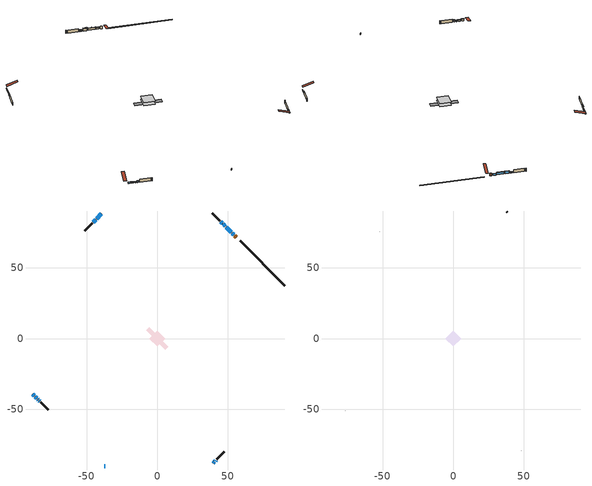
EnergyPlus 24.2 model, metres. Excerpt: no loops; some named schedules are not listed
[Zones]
conditioned space
 floor adiabatic (Floor2 construction): -5.5,0 0,5.5 5.5,0 0,-5.5 z0.61
 floor adiabatic (AdiabaticFloorConstruction): -5.62,0 0,5.62 5.62,0 0,-5.62 z0.61
 floor foundation (Slab1 construction): -7.92,5.7 -5.7,7.92 7.92,-5.7 5.7,-7.92 z0
 wall outside (AdiabaticWallConstruction 1): 55.9,71.86 54.88,72.88 z0.61:2.64
 wall outside (AdiabaticWallConstruction): -37.42,-90.34 -36.94,-90.34 / -83.77,-43.98 -83.23,-44.52 z0.61:1.83; 39.52,-88.24 40.27,-87.48 z0.61:1.45; -88.24,-39.52 -87.11,-40.65 / 54.22,73.54 53.09,74.67 / -39.52,88.24 -42.97,84.79 z0.61:1.85; -86.45,-41.31 -85.48,-42.28 / 40.93,-86.83 41.42,-86.34 z0.61:1.6; -84.83,-42.93 -84.43,-43.33 z0.61:1.5; 52.43,75.33 49,78.76 z0.61:2.46; 48.34,79.41 46.62,81.14 / -43.62,84.13 -45.35,82.41 z0.61:2.67; 45.96,81.79 44.88,82.87 z0.61:1.42
 wall outside (Wall1 construction): 42.07,-85.69 47.45,-80.31 / -82.58,-45.18 -77.2,-50.56 / -46.01,81.75 -51.38,76.38 / 44.23,83.53 38.85,88.91 z0.61:3.05
 wall foundation (FoundationWall1 construction): 90.34,37.42 58.66,69.1 z0:0.61
 window (WindowConstruction 12): -37.42,-90.34 -36.94,-90.34 z0.61:1.83
 window (WindowConstruction 7): 39.52,-88.24 40.27,-87.49 z0.61:1.45
 window (WindowConstruction 8): -88.24,-39.52 -87.11,-40.65 z0.61:1.85
 window (WindowConstruction 9): -86.45,-41.31 -85.48,-42.28 z0.61:1.6
 window (WindowConstruction 10): -84.82,-42.93 -84.43,-43.33 z0.61:1.5
 window (WindowConstruction 11): -83.77,-43.99 -83.24,-44.52 z0.61:1.83
 window (WindowConstruction): 54.22,73.54 53.09,74.67 z0.61:1.85
 window (WindowConstruction 1): 52.43,75.33 49,78.76 z0.61:2.46
 window (WindowConstruction 2): 48.34,79.41 46.62,81.14 z0.61:2.67
 window (WindowConstruction 3): 45.96,81.8 44.89,82.87 z0.61:1.42
 window (WindowConstruction 4): -39.52,88.24 -42.97,84.79 z0.61:1.85
 window (WindowConstruction 5): -43.62,84.13 -45.35,82.41 z0.61:2.67
 window (WindowConstruction 6): 40.93,-86.83 41.41,-86.34 z0.61:1.6
 door (Door): 55.9,71.86 54.88,72.88 z0.61:2.64
 ceiling adiabatic (AdiabaticFloorConstruction): 0,-5.62 5.62,0 0,5.62 -5.62,0 z0.61
attic - vented
 floor to conditioned space (Floor1 construction Reversed): -5.62,0 0,5.62 5.62,0 0,-5.62 z3.05
 wall outside (Wall2 construction): 48.1,-79.65 48.22,-79.54 / -76.54,-51.21 -76.43,-51.33 / -52.04,75.72 -52.16,75.6 / 38.2,89.56 38.08,89.68 z0.61:3.05
 roof outside (Roof1 construction): 38.86,-88.9,3.05 33.39,-83.42,5.63 31.95,-84.87,5.63 37.42,-90.34,3.05; -88.9,-38.86,3.05 -83.42,-33.39,5.63 -84.87,-31.95,5.63 -90.34,-37.42,3.05; -38.86,88.9,3.05 -33.39,83.42,5.63 -31.95,84.87,5.63 -37.42,90.34,3.05; 56.56,71.2,3.05 51.08,65.73,5.63 52.53,64.29,5.63 58,69.76,3.05
shading: 40.42,-87.34 39.38,-88.38 39.67,-88.67 40.71,-87.63 z1.65; -86.97,-40.79 -88.38,-39.38 -88.67,-39.67 -87.26,-41.08 z2.05; -85.34,-42.42 -86.59,-41.17 -86.88,-41.46 -85.63,-42.71 z1.8; -84.29,-43.47 -84.97,-42.79 -85.26,-43.08 -84.58,-43.76 z1.7; -83.09,-44.67 -83.92,-43.84 -84.21,-44.13 -83.38,-44.96 z2.03; 52.95,74.81 54.36,73.4 54.65,73.69 53.24,75.1 z2.05; 48.86,78.9 52.57,75.18 52.87,75.48 49.15,79.19 z2.66; 46.48,81.28 48.49,79.27 48.78,79.56 46.77,81.57 z2.87; 44.74,83.02 46.11,81.65 46.4,81.94 45.03,83.31 z1.62; -43.11,84.65 -39.38,88.38 -39.67,88.67 -43.4,84.94 z2.05; -45.49,82.27 -43.48,84.28 -43.77,84.57 -45.78,82.56 z2.87; 41.56,-86.2 40.79,-86.97 41.08,-87.26 41.85,-86.49 z1.8
[Building]
Building 1: Terrain=Suburbs
[Site:Location]
Muskoka_ON: Latitude {deg}=44.97; Longitude {deg}=-79.3; Time Zone {hr}=-5; Elevation {m}=282; Keep Site Location Information=Yes
[Site:GroundTemperature:Shallow]
1.23063, -0.843289, -1.00938, -0.0251953, 3.92574, 7.85827, 11.2676, 13.4273, 13.6107, 11.8542, 8.53183, 4.71994
[Site:WaterMainsTemperature]
Calculation Method=Schedule; Temperature Schedule=mains temperature schedule
[Material] Roughness=Rough; Thermal Absorptance=0.9
Name | Thickness {m} | Conductivity {W/m-K} | Density {kg/m3} | Specific Heat {J/kg-K} | Solar Absorptance | Visible Absorptance
asphalt or fiberglass shingles | 0.00635 | 0.162714 | 1121.4 | 1465.45 | 0.4 | 0.4
ceiling stud and cavity | 0.1397 | 0.0798965 | 65.682 | 1177.47 | 0.7 | 0.7
concrete 4.0 in. | 0.1016 | 1.803125 | 2242.8 | 837.4 | 0.7 | 0.7
concrete 8.0 in. | 0.2032 | 1.803125 | 2242.8 | 837.4 | 0.7 | 0.7
door material | 0.04445 | 0.327969 | 512.64 | 1214.23 | 0.7 | 0.7
exterior vertical ins | 0.0308307 | 0.029427 | 32.04 | 1214.23 | 0.7 | 0.7
floor covering | 0.0127 | 9.015625 | 54.468 | 1339.84 | 0.6 | 0.6
floor covering 1 | 0.0127 | 0.0433444 | 54.468 | 1339.84 | 0.6 | 0.6
floor rigid ins; wall rigid ins | 0.512978 | 0.029427 | 32.04 | 1214.23 | 0.7 | 0.7
floor stud and cavity | 0.0889 | 0.340671 | 50.32683 | 1063.81 | 0.7 | 0.7
floor stud and cavity 1 | 0.1397 | 1.75129 | 37.0049 | 1207.88 | 0.7 | 0.7
furniture material conditioned space 1 | 0.1524 | 0.115458 | 640.8 | 1214.23 | 0.6 | 0.6
gypsum board | 0.0127 | 0.160291 | 801 | 837.4 | 0.6 | 0.6
gypsum board 1 | 0.0127 | 0.160291 | 801 | 837.4 | 0.7 | 0.7
osb sheathing 0.5 in. | 0.0127 | 0.115458 | 512.64 | 1214.23 | 0.7 | 0.7
osb sheathing 0.75 in. | 0.01905 | 0.115458 | 512.64 | 1214.23 | 0.7 | 0.7
wall stud and cavity | 0.1397 | 0.0932297 | 139.0536 | 1170.24 | 0.7 | 0.7
wall stud and cavity 1 | 0.0889 | 6.1454 | 50.32683 | 1063.81 | 0.6 | 0.6
wall stud and cavity 2 | 0.0889 | 0.380278 | 52.3479 | 1209.89 | 0.7 | 0.7
wall stud and cavity 3 | 0.0889 | 0.391764 | 83.0341 | 1211.67 | 0.7 | 0.7
wood siding | 0.0254 | 0.102417 | 544.68 | 1172.36 | 0.4 | 0.4
wood siding 1 | 0.00254 | 0.102417 | 544.68 | 1172.36 | 0.4 | 0.4
wood siding 2; wood siding 3 | 0.0254 | 0.102417 | 544.68 | 1172.36 | 0.7 | 0.7
[WindowMaterial:SimpleGlazingSystem]
Name | U-Factor {W/m2-K} | Solar Heat Gain Coefficient
WindowMaterial | 3.05079 | 0.62
WindowMaterial 1 | 3.02126 | 0.69
WindowMaterial 10 | 3.10416 | 0.52
WindowMaterial 11 | 6.73808 | 0.74
WindowMaterial 2 | 3.02751 | 0.67
WindowMaterial 3 | 3.068959 | 0.58
WindowMaterial 4 | 3.04284 | 0.64
WindowMaterial 5 | 3.08543 | 0.53
WindowMaterial 6 | 3.074637 | 0.56
WindowMaterial 7 | 3.07975 | 0.59
WindowMaterial 8 | 3.117222 | 0.49
WindowMaterial 9 | 3.12404 | 0.45
[Construction]
AdiabaticFloorConstruction: floor stud and cavity 1, floor rigid ins, osb sheathing 0.75 in., floor covering 1
AdiabaticWallConstruction: wood siding 2, wall rigid ins, wall stud and cavity 2, gypsum board
AdiabaticWallConstruction 1: wood siding 3, wall rigid ins, wall stud and cavity 2, gypsum board
Door: door material
Floor1 construction Reversed: gypsum board, ceiling stud and cavity
Floor2 construction: floor stud and cavity, floor covering
FoundationWall1 construction: concrete 8.0 in., gypsum board 1
furniture construction conditioned space 1: furniture material conditioned space 1
PartitionWallConstruction: gypsum board, wall stud and cavity 3, gypsum board
Roof1 construction: asphalt or fiberglass shingles
Slab1 construction: concrete 4.0 in.
Wall1 construction: wood siding, osb sheathing 0.5 in., wall stud and cavity, gypsum board
Wall2 construction: wood siding 1, wall stud and cavity 1
WindowConstruction: WindowMaterial
WindowConstruction 1: WindowMaterial 1
WindowConstruction 10: WindowMaterial 9
WindowConstruction 11: WindowMaterial 10
WindowConstruction 12: WindowMaterial 11
WindowConstruction 2; WindowConstruction 5: WindowMaterial 2
WindowConstruction 3: WindowMaterial 3
WindowConstruction 4: WindowMaterial 4
WindowConstruction 6: WindowMaterial 5
WindowConstruction 7: WindowMaterial 6
WindowConstruction 8: WindowMaterial 7
WindowConstruction 9: WindowMaterial 8
[Zone] Multiplier=1; Part of Total Floor Area=Yes
Name | Volume {m3}
attic - vented | 26.4615
conditioned space | 190.9
[Space]
Name | Zone | Volume {m3}
attic - vented 1 | attic - vented | 26.4615
conditioned space 1 | conditioned space | 190.9
[ZoneInfiltration:EffectiveLeakageArea]
infil attic - vented 1: Zone or Space=attic - vented 1; Schedule=Always On Discrete; Effective Air Leakage Area {cm2}=2569.63; Stack Coefficient=0.000349002; Wind Coefficient=1.26222e-05
[ZoneMixing]
whole house fan mix: Zone or Space=attic - vented; Schedule=Always On Continuous; Design Flow Rate Calculation Method=Flow/Zone; Design Flow Rate {m3/s}=0; Source Zone or Space=conditioned space
[SurfaceProperty:ExposedFoundationPerimeter]
Slab1: Exposed Perimeter Calculation Method=TotalExposedPerimeter; Total Exposed Perimeter {m}=44.807
[InternalMass] Zone or ZoneList=conditioned space; Space or SpaceList=conditioned space 1
Name | Construction | Surface Area {m2}
furniture mass conditioned space 1 | furniture construction conditioned space 1 | 73.6722
partition wall mass | PartitionWallConstruction | 123.7
[Lights]
interior lighting: Zone or ZoneList or Space or SpaceList=conditioned space 1; Schedule=interior lighting schedule; Design Level Calculation Method=LightingLevel; Lighting Level {W}=343.2; Return Air Fraction=0; Fraction Radiant=0.6; Fraction Visible=0.2; Fraction Replaceable=1
[People]
occupants: Zone or ZoneList or Space or SpaceList=conditioned space 1; Number of People Schedule=occupants schedule; Number of People Calculation Method=People; Number of People=3; Fraction Radiant=0.314171; Sensible Heat Fraction=0.56303; Activity Level Schedule=occupants activity schedule; Carbon Dioxide Generation Rate {m3/s-W}=0; Enable ASHRAE 55 Comfort Warnings=No; Mean Radiant Temperature Calculation Type=EnclosureAveraged
[ElectricEquipment] Zone or ZoneList or Space or SpaceList=conditioned space 1; Design Level Calculation Method=EquipmentLevel
Name | Schedule | Design Level {W} | Fraction Latent | Fraction Radiant | Fraction Lost
clothes dryer | clothes dryer schedule | 140.772 | 0.015 | 0.081 | 0.85
clothes washer | clothes washer schedule | 32.1985 | 0.03 | 0.162 | 0.7
cooking range | cooking range schedule | 215.147 | 0.08 | 0.432 | 0.2
dishwasher | dishwasher schedule | 66.8632 | 0.3 | 0.18 | 0.4
fridge | fridge schedule | 72.9452 | 0 | 0.6 | 0
mech vent house fan | mech vent house fan schedule | 0 | 0 | 0 | 1
mech vent house fan cfis | mech vent house fan cfis schedule | 0 | 0 | 0 | 0
misc plug loads | misc plug loads schedule | 494.7 | 0.045 | 0.513 | 0.1
whole house fan | Always On Discrete | 0 | 0 | 0 | 1
[OtherEquipment] Zone or ZoneList or Space or SpaceList=conditioned space 1; Design Level Calculation Method=EquipmentLevel
Name | Fuel Type | Schedule | Design Level {W} | Fraction Latent | Fraction Radiant | Fraction Lost
clothes dryer 1 | Electricity | clothes dryer schedule | 0 | 0.015 | 0.081 | 0.85
cooking range 1 | Electricity | cooking range schedule | 0 | 0.08 | 0.432 | 0.2
general water use latent | None | general water use schedule | 62.594 | 1 | 0 | 0
general water use sensible | None | general water use schedule | -61.6891 | 0 | 0.6 | 0
mech vent house fan latent load | None | Always On Discrete | 0 | 1 | 0 | 0
mech vent house fan sensible load | None | Always On Discrete | 0 | 0 | 0 | 0
water heater energy adjustment1 | NaturalGas | Always On Discrete | 0.01 | 0 | 0 | 1
[ZoneInfiltration:DesignFlowRate] Zone or ZoneList or Space or SpaceList=conditioned space 1; Schedule=Always On Discrete; Design Flow Rate Calculation Method=Flow/Zone; Design Flow Rate {m3/s}=0
infil flow; natural vent flow; whole house fan flow
[Foundation:Kiva]
Foundation Kiva 1: Initial Indoor Air Temperature {C}=18; Wall Height Above Grade {m}=0.609996; Wall Depth Below Slab {m}=0.2032; Custom Block Material Name 1=exterior vertical ins; Custom Block Depth 1 {m}=0.609996; Custom Block X Position 1 {m}=0.2159; Custom Block Z Position 1 {m}=0
[Foundation:Kiva:Settings]
Soil Conductivity {W/m-K}=0.849921; Soil Density {kg/m3}=1842.3; Soil Specific Heat {J/kg-K}=418.7; Ground Solar Absorptivity=0.9; Ground Thermal Absorptivity=0.9; Ground Surface Roughness {m}=0.03; Far-Field Width {m}=40; Deep-Ground Boundary Condition=ZeroFlux; Deep-Ground Depth {m}=40; Minimum Cell Dimension {m}=0.2; Maximum Cell Growth Coefficient=3; Simulation Timestep=Timestep
[Exterior:Lights]
exterior lighting: Schedule=exterior lighting schedule; Design Level {W}=75.6
[Schedule:Constant]
Name | Hourly Value
Always On Continuous; mech vent house fan schedule; mech vent house fan cfis schedule; Always On Discrete | 1
occupants activity schedule | 117.228
fridge schedule | 0
[Schedule:Day:Interval]
interior lighting schedule day: No, 01:00, 0.108182, 04:00, 0.0901515, 05:00, 0.0991667, 06:00, 0.162273, 07:00, 0.270455, 08:00, 0.342576, 10:00, 0.369621, 11:00, 0.351591, 12:00, 0.333561, 13:00, 0.324545, 14:00, 0.31553, 15:00, 0.333561, 16:00, 0.369621, 17:00, 0.450758, 18:00, 0.585985, 19:00, 0.775303, 20:00, 0.955606, 21:00, 0.991667, 22:00, 0.712197, 23:00, 0.360606, 24:00, 0.162273
interior lighting schedule day 1: No, 01:00, 0.100909, 04:00, 0.0840909, 05:00, 0.0925, 06:00, 0.151364, 07:00, 0.252273, 08:00, 0.319545, 10:00, 0.344773, 11:00, 0.327955, 12:00, 0.311136, 13:00, 0.302727, 14:00, 0.294318, 15:00, 0.311136, 16:00, 0.344773, 17:00, 0.420455, 18:00, 0.546591, 19:00, 0.723182, 20:00, 0.891364, 21:00, 0.925, 22:00, 0.664318, 23:00, 0.336364, 24:00, 0.151364
interior lighting schedule default day: No, 24:00, 0
[Schedule:Week:Daily]
interior lighting schedule Week Rule - Jan1-Jan27: interior lighting schedule day, interior lighting schedule day, interior lighting schedule day, interior lighting schedule day, interior lighting schedule day, interior lighting schedule day, interior lighting schedule day, interior lighting schedule default day, interior lighting schedule default day, interior lighting schedule default day, interior lighting schedule default day, interior lighting schedule default day
interior lighting schedule Week Rule - Jan28-Feb3: interior lighting schedule day, interior lighting schedule day, interior lighting schedule day, interior lighting schedule day, interior lighting schedule day 1, interior lighting schedule day 1, interior lighting schedule day 1, interior lighting schedule default day, interior lighting schedule default day, interior lighting schedule default day, interior lighting schedule default day, interior lighting schedule default day
interior lighting schedule Week Rule - Feb4-Feb24: interior lighting schedule day 1, interior lighting schedule day 1, interior lighting schedule day 1, interior lighting schedule day 1, interior lighting schedule day 1, interior lighting schedule day 1, interior lighting schedule day 1, interior lighting schedule default day, interior lighting schedule default day, interior lighting schedule default day, interior lighting schedule default day, interior lighting schedule default day
interior lighting schedule Week Rule - Feb25-Mar3: interior lighting schedule day 1, interior lighting schedule day 1, interior lighting schedule day 1, interior lighting schedule day 1, interior lighting schedule day 2, interior lighting schedule day 2, interior lighting schedule day 2, interior lighting schedule default day, interior lighting schedule default day, interior lighting schedule default day, interior lighting schedule default day, interior lighting schedule default day
interior lighting schedule Week Rule - Mar4-Mar31: interior lighting schedule day 2, interior lighting schedule day 2, interior lighting schedule day 2, interior lighting schedule day 2, interior lighting schedule day 2, interior lighting schedule day 2, interior lighting schedule day 2, interior lighting schedule default day, interior lighting schedule default day, interior lighting schedule default day, interior lighting schedule default day, interior lighting schedule default day
interior lighting schedule Week Rule - Apr1-Apr28: interior lighting schedule day 3, interior lighting schedule day 3, interior lighting schedule day 3, interior lighting schedule day 3, interior lighting schedule day 3, interior lighting schedule day 3, interior lighting schedule day 3, interior lighting schedule default day, interior lighting schedule default day, interior lighting schedule default day, interior lighting schedule default day, interior lighting schedule default day
interior lighting schedule Week Rule - Apr29-May5: interior lighting schedule day 3, interior lighting schedule day 3, interior lighting schedule day 4, interior lighting schedule day 4, interior lighting schedule day 4, interior lighting schedule day 4, interior lighting schedule day 4, interior lighting schedule default day, interior lighting schedule default day, interior lighting schedule default day, interior lighting schedule default day, interior lighting schedule default day
interior lighting schedule Week Rule - May6-May26: interior lighting schedule day 4, interior lighting schedule day 4, interior lighting schedule day 4, interior lighting schedule day 4, interior lighting schedule day 4, interior lighting schedule day 4, interior lighting schedule day 4, interior lighting schedule default day, interior lighting schedule default day, interior lighting schedule default day, interior lighting schedule default day, interior lighting schedule default day
interior lighting schedule Week Rule - May27-Jun2: interior lighting schedule day 4, interior lighting schedule day 4, interior lighting schedule day 4, interior lighting schedule day 4, interior lighting schedule day 4, interior lighting schedule day 5, interior lighting schedule day 5, interior lighting schedule default day, interior lighting schedule default day, interior lighting schedule default day, interior lighting schedule default day, interior lighting schedule default day
interior lighting schedule Week Rule - Jun3-Jun30: interior lighting schedule day 5, interior lighting schedule day 5, interior lighting schedule day 5, interior lighting schedule day 5, interior lighting schedule day 5, interior lighting schedule day 5, interior lighting schedule day 5, interior lighting schedule default day, interior lighting schedule default day, interior lighting schedule default day, interior lighting schedule default day, interior lighting schedule default day
interior lighting schedule Week Rule - Jul1-Jul28: interior lighting schedule day 6, interior lighting schedule day 6, interior lighting schedule day 6, interior lighting schedule day 6, interior lighting schedule day 6, interior lighting schedule day 6, interior lighting schedule day 6, interior lighting schedule default day, interior lighting schedule default day, interior lighting schedule default day, interior lighting schedule default day, interior lighting schedule default day
interior lighting schedule Week Rule - Jul29-Aug4: interior lighting schedule day 6, interior lighting schedule day 6, interior lighting schedule day 6, interior lighting schedule day 7, interior lighting schedule day 7, interior lighting schedule day 7, interior lighting schedule day 7, interior lighting schedule default day, interior lighting schedule default day, interior lighting schedule default day, interior lighting schedule default day, interior lighting schedule default day
interior lighting schedule Week Rule - Aug5-Aug25: interior lighting schedule day 7, interior lighting schedule day 7, interior lighting schedule day 7, interior lighting schedule day 7, interior lighting schedule day 7, interior lighting schedule day 7, interior lighting schedule day 7, interior lighting schedule default day, interior lighting schedule default day, interior lighting schedule default day, interior lighting schedule default day, interior lighting schedule default day
interior lighting schedule Week Rule - Aug26-Sep1: interior lighting schedule day 7, interior lighting schedule day 7, interior lighting schedule day 7, interior lighting schedule day 7, interior lighting schedule day 7, interior lighting schedule day 7, interior lighting schedule day 8, interior lighting schedule default day, interior lighting schedule default day, interior lighting schedule default day, interior lighting schedule default day, interior lighting schedule default day
interior lighting schedule Week Rule - Sep2-Sep29: interior lighting schedule day 8, interior lighting schedule day 8, interior lighting schedule day 8, interior lighting schedule day 8, interior lighting schedule day 8, interior lighting schedule day 8, interior lighting schedule day 8, interior lighting schedule default day, interior lighting schedule default day, interior lighting schedule default day, interior lighting schedule default day, interior lighting schedule default day
interior lighting schedule Week Rule - Sep30-Oct6: interior lighting schedule day 8, interior lighting schedule day 9, interior lighting schedule day 9, interior lighting schedule day 9, interior lighting schedule day 9, interior lighting schedule day 9, interior lighting schedule day 9, interior lighting schedule default day, interior lighting schedule default day, interior lighting schedule default day, interior lighting schedule default day, interior lighting schedule default day
interior lighting schedule Week Rule - Oct7-Oct27: interior lighting schedule day 9, interior lighting schedule day 9, interior lighting schedule day 9, interior lighting schedule day 9, interior lighting schedule day 9, interior lighting schedule day 9, interior lighting schedule day 9, interior lighting schedule default day, interior lighting schedule default day, interior lighting schedule default day, interior lighting schedule default day, interior lighting schedule default day
interior lighting schedule Week Rule - Oct28-Nov3: interior lighting schedule day 9, interior lighting schedule day 9, interior lighting schedule day 9, interior lighting schedule day 9, interior lighting schedule day 10, interior lighting schedule day 10, interior lighting schedule day 10, interior lighting schedule default day, interior lighting schedule default day, interior lighting schedule default day, interior lighting schedule default day, interior lighting schedule default day
interior lighting schedule Week Rule - Nov4-Nov24: interior lighting schedule day 10, interior lighting schedule day 10, interior lighting schedule day 10, interior lighting schedule day 10, interior lighting schedule day 10, interior lighting schedule day 10, interior lighting schedule day 10, interior lighting schedule default day, interior lighting schedule default day, interior lighting schedule default day, interior lighting schedule default day, interior lighting schedule default day
interior lighting schedule Week Rule - Nov25-Dec1: interior lighting schedule day 10, interior lighting schedule day 10, interior lighting schedule day 10, interior lighting schedule day 10, interior lighting schedule day 10, interior lighting schedule day 10, interior lighting schedule day 11, interior lighting schedule default day, interior lighting schedule default day, interior lighting schedule default day, interior lighting schedule default day, interior lighting schedule default day
interior lighting schedule Week Rule - Dec2-Dec31: interior lighting schedule day 11, interior lighting schedule day 11, interior lighting schedule day 11, interior lighting schedule day 11, interior lighting schedule day 11, interior lighting schedule day 11, interior lighting schedule day 11, interior lighting schedule default day, interior lighting schedule default day, interior lighting schedule default day, interior lighting schedule default day, interior lighting schedule default day
occupants schedule Week Rule - Jan1-Dec31: occupants schedule day, occupants schedule day, occupants schedule day, occupants schedule day, occupants schedule day, occupants schedule day, occupants schedule day, occupants schedule default day, occupants schedule default day, occupants schedule default day, occupants schedule default day, occupants schedule default day
clothes dryer schedule Week Rule - Jan1-Dec31: clothes dryer schedule day, clothes dryer schedule day, clothes dryer schedule day, clothes dryer schedule day, clothes dryer schedule day, clothes dryer schedule day, clothes dryer schedule day, clothes dryer schedule default day, clothes dryer schedule default day, clothes dryer schedule default day, clothes dryer schedule default day, clothes dryer schedule default day
clothes washer schedule Week Rule - Jan1-Dec31: clothes washer schedule day, clothes washer schedule day, clothes washer schedule day, clothes washer schedule day, clothes washer schedule day, clothes washer schedule day, clothes washer schedule day, clothes washer schedule default day, clothes washer schedule default day, clothes washer schedule default day, clothes washer schedule default day, clothes washer schedule default day
cooking range schedule Week Rule - Jan1-Dec31: cooking range schedule day, cooking range schedule day, cooking range schedule day, cooking range schedule day, cooking range schedule day, cooking range schedule day, cooking range schedule day, cooking range schedule default day, cooking range schedule default day, cooking range schedule default day, cooking range schedule default day, cooking range schedule default day
dishwasher schedule Week Rule - Jan1-Dec31: dishwasher schedule day, dishwasher schedule day, dishwasher schedule day, dishwasher schedule day, dishwasher schedule day, dishwasher schedule day, dishwasher schedule day, dishwasher schedule default day, dishwasher schedule default day, dishwasher schedule default day, dishwasher schedule default day, dishwasher schedule default day
misc plug loads schedule Week Rule - Jan1-Dec31: misc plug loads schedule day, misc plug loads schedule day, misc plug loads schedule day, misc plug loads schedule day, misc plug loads schedule day, misc plug loads schedule day, misc plug loads schedule day, misc plug loads schedule default day, misc plug loads schedule default day, misc plug loads schedule default day, misc plug loads schedule default day, misc plug loads schedule default day
general water use schedule Week Rule - Jan1-Dec31: general water use schedule day, general water use schedule day, general water use schedule day, general water use schedule day, general water use schedule day, general water use schedule day, general water use schedule day, general water use schedule default day, general water use schedule default day, general water use schedule default day, general water use schedule default day, general water use schedule default day
exterior lighting schedule Week Rule - Jan1-Jan27: exterior lighting schedule day, exterior lighting schedule day, exterior lighting schedule day, exterior lighting schedule day, exterior lighting schedule day, exterior lighting schedule day, exterior lighting schedule day, exterior lighting schedule default day, exterior lighting schedule default day, exterior lighting schedule default day, exterior lighting schedule default day, exterior lighting schedule default day
exterior lighting schedule Week Rule - Jan28-Feb3: exterior lighting schedule day, exterior lighting schedule day, exterior lighting schedule day, exterior lighting schedule day, exterior lighting schedule day 1, exterior lighting schedule day 1, exterior lighting schedule day 1, exterior lighting schedule default day, exterior lighting schedule default day, exterior lighting schedule default day, exterior lighting schedule default day, exterior lighting schedule default day
exterior lighting schedule Week Rule - Feb4-Feb24: exterior lighting schedule day 1, exterior lighting schedule day 1, exterior lighting schedule day 1, exterior lighting schedule day 1, exterior lighting schedule day 1, exterior lighting schedule day 1, exterior lighting schedule day 1, exterior lighting schedule default day, exterior lighting schedule default day, exterior lighting schedule default day, exterior lighting schedule default day, exterior lighting schedule default day
exterior lighting schedule Week Rule - Feb25-Mar3: exterior lighting schedule day 1, exterior lighting schedule day 1, exterior lighting schedule day 1, exterior lighting schedule day 1, exterior lighting schedule day 2, exterior lighting schedule day 2, exterior lighting schedule day 2, exterior lighting schedule default day, exterior lighting schedule default day, exterior lighting schedule default day, exterior lighting schedule default day, exterior lighting schedule default day
exterior lighting schedule Week Rule - Mar4-Mar31: exterior lighting schedule day 2, exterior lighting schedule day 2, exterior lighting schedule day 2, exterior lighting schedule day 2, exterior lighting schedule day 2, exterior lighting schedule day 2, exterior lighting schedule day 2, exterior lighting schedule default day, exterior lighting schedule default day, exterior lighting schedule default day, exterior lighting schedule default day, exterior lighting schedule default day
exterior lighting schedule Week Rule - Apr1-Apr28: exterior lighting schedule day 3, exterior lighting schedule day 3, exterior lighting schedule day 3, exterior lighting schedule day 3, exterior lighting schedule day 3, exterior lighting schedule day 3, exterior lighting schedule day 3, exterior lighting schedule default day, exterior lighting schedule default day, exterior lighting schedule default day, exterior lighting schedule default day, exterior lighting schedule default day
exterior lighting schedule Week Rule - Apr29-May5: exterior lighting schedule day 3, exterior lighting schedule day 3, exterior lighting schedule day 4, exterior lighting schedule day 4, exterior lighting schedule day 4, exterior lighting schedule day 4, exterior lighting schedule day 4, exterior lighting schedule default day, exterior lighting schedule default day, exterior lighting schedule default day, exterior lighting schedule default day, exterior lighting schedule default day
exterior lighting schedule Week Rule - May6-May26: exterior lighting schedule day 4, exterior lighting schedule day 4, exterior lighting schedule day 4, exterior lighting schedule day 4, exterior lighting schedule day 4, exterior lighting schedule day 4, exterior lighting schedule day 4, exterior lighting schedule default day, exterior lighting schedule default day, exterior lighting schedule default day, exterior lighting schedule default day, exterior lighting schedule default day
exterior lighting schedule Week Rule - May27-Jun2: exterior lighting schedule day 4, exterior lighting schedule day 4, exterior lighting schedule day 4, exterior lighting schedule day 4, exterior lighting schedule day 4, exterior lighting schedule day 5, exterior lighting schedule day 5, exterior lighting schedule default day, exterior lighting schedule default day, exterior lighting schedule default day, exterior lighting schedule default day, exterior lighting schedule default day
exterior lighting schedule Week Rule - Jun3-Jun30: exterior lighting schedule day 5, exterior lighting schedule day 5, exterior lighting schedule day 5, exterior lighting schedule day 5, exterior lighting schedule day 5, exterior lighting schedule day 5, exterior lighting schedule day 5, exterior lighting schedule default day, exterior lighting schedule default day, exterior lighting schedule default day, exterior lighting schedule default day, exterior lighting schedule default day
exterior lighting schedule Week Rule - Jul1-Jul28: exterior lighting schedule day 6, exterior lighting schedule day 6, exterior lighting schedule day 6, exterior lighting schedule day 6, exterior lighting schedule day 6, exterior lighting schedule day 6, exterior lighting schedule day 6, exterior lighting schedule default day, exterior lighting schedule default day, exterior lighting schedule default day, exterior lighting schedule default day, exterior lighting schedule default day
exterior lighting schedule Week Rule - Jul29-Aug4: exterior lighting schedule day 6, exterior lighting schedule day 6, exterior lighting schedule day 6, exterior lighting schedule day 7, exterior lighting schedule day 7, exterior lighting schedule day 7, exterior lighting schedule day 7, exterior lighting schedule default day, exterior lighting schedule default day, exterior lighting schedule default day, exterior lighting schedule default day, exterior lighting schedule default day
exterior lighting schedule Week Rule - Aug5-Aug25: exterior lighting schedule day 7, exterior lighting schedule day 7, exterior lighting schedule day 7, exterior lighting schedule day 7, exterior lighting schedule day 7, exterior lighting schedule day 7, exterior lighting schedule day 7, exterior lighting schedule default day, exterior lighting schedule default day, exterior lighting schedule default day, exterior lighting schedule default day, exterior lighting schedule default day
exterior lighting schedule Week Rule - Aug26-Sep1: exterior lighting schedule day 7, exterior lighting schedule day 7, exterior lighting schedule day 7, exterior lighting schedule day 7, exterior lighting schedule day 7, exterior lighting schedule day 7, exterior lighting schedule day 8, exterior lighting schedule default day, exterior lighting schedule default day, exterior lighting schedule default day, exterior lighting schedule default day, exterior lighting schedule default day
exterior lighting schedule Week Rule - Sep2-Sep29: exterior lighting schedule day 8, exterior lighting schedule day 8, exterior lighting schedule day 8, exterior lighting schedule day 8, exterior lighting schedule day 8, exterior lighting schedule day 8, exterior lighting schedule day 8, exterior lighting schedule default day, exterior lighting schedule default day, exterior lighting schedule default day, exterior lighting schedule default day, exterior lighting schedule default day
exterior lighting schedule Week Rule - Sep30-Oct6: exterior lighting schedule day 8, exterior lighting schedule day 9, exterior lighting schedule day 9, exterior lighting schedule day 9, exterior lighting schedule day 9, exterior lighting schedule day 9, exterior lighting schedule day 9, exterior lighting schedule default day, exterior lighting schedule default day, exterior lighting schedule default day, exterior lighting schedule default day, exterior lighting schedule default day
exterior lighting schedule Week Rule - Oct7-Oct27: exterior lighting schedule day 9, exterior lighting schedule day 9, exterior lighting schedule day 9, exterior lighting schedule day 9, exterior lighting schedule day 9, exterior lighting schedule day 9, exterior lighting schedule day 9, exterior lighting schedule default day, exterior lighting schedule default day, exterior lighting schedule default day, exterior lighting schedule default day, exterior lighting schedule default day
exterior lighting schedule Week Rule - Oct28-Nov3: exterior lighting schedule day 9, exterior lighting schedule day 9, exterior lighting schedule day 9, exterior lighting schedule day 9, exterior lighting schedule day 10, exterior lighting schedule day 10, exterior lighting schedule day 10, exterior lighting schedule default day, exterior lighting schedule default day, exterior lighting schedule default day, exterior lighting schedule default day, exterior lighting schedule default day
exterior lighting schedule Week Rule - Nov4-Nov24: exterior lighting schedule day 10, exterior lighting schedule day 10, exterior lighting schedule day 10, exterior lighting schedule day 10, exterior lighting schedule day 10, exterior lighting schedule day 10, exterior lighting schedule day 10, exterior lighting schedule default day, exterior lighting schedule default day, exterior lighting schedule default day, exterior lighting schedule default day, exterior lighting schedule default day
exterior lighting schedule Week Rule - Nov25-Dec1: exterior lighting schedule day 10, exterior lighting schedule day 10, exterior lighting schedule day 10, exterior lighting schedule day 10, exterior lighting schedule day 10, exterior lighting schedule day 10, exterior lighting schedule day 11, exterior lighting schedule default day, exterior lighting schedule default day, exterior lighting schedule default day, exterior lighting schedule default day, exterior lighting schedule default day
exterior lighting schedule Week Rule - Dec2-Dec31: exterior lighting schedule day 11, exterior lighting schedule day 11, exterior lighting schedule day 11, exterior lighting schedule day 11, exterior lighting schedule day 11, exterior lighting schedule day 11, exterior lighting schedule day 11, exterior lighting schedule default day, exterior lighting schedule default day, exterior lighting schedule default day, exterior lighting schedule default day, exterior lighting schedule default day
[Schedule:Year]
interior lighting schedule: interior lighting schedule Week Rule - Jan1-Jan27, 1, 1, 1, 27, interior lighting schedule Week Rule - Jan28-Feb3, 1, 28, 2, 3, interior lighting schedule Week Rule - Feb4-Feb24, 2, 4, 2, 24, interior lighting schedule Week Rule - Feb25-Mar3, 2, 25, 3, 3, interior lighting schedule Week Rule - Mar4-Mar31, 3, 4, 3, 31, interior lighting schedule Week Rule - Apr1-Apr28, 4, 1, 4, 28, interior lighting schedule Week Rule - Apr29-May5, 4, 29, 5, 5, interior lighting schedule Week Rule - May6-May26, 5, 6, 5, 26, interior lighting schedule Week Rule - May27-Jun2, 5, 27, 6, 2, interior lighting schedule Week Rule - Jun3-Jun30, 6, 3, 6, 30, interior lighting schedule Week Rule - Jul1-Jul28, 7, 1, 7, 28, interior lighting schedule Week Rule - Jul29-Aug4, 7, 29, 8, 4, interior lighting schedule Week Rule - Aug5-Aug25, 8, 5, 8, 25, interior lighting schedule Week Rule - Aug26-Sep1, 8, 26, 9, 1, interior lighting schedule Week Rule - Sep2-Sep29, 9, 2, 9, 29, interior lighting schedule Week Rule - Sep30-Oct6, 9, 30, 10, 6, interior lighting schedule Week Rule - Oct7-Oct27, 10, 7, 10, 27, interior lighting schedule Week Rule - Oct28-Nov3, 10, 28, 11, 3, interior lighting schedule Week Rule - Nov4-Nov24, 11, 4, 11, 24, interior lighting schedule Week Rule - Nov25-Dec1, 11, 25, 12, 1, interior lighting schedule Week Rule - Dec2-Dec31, 12, 2, 12, 31
occupants schedule: occupants schedule Week Rule - Jan1-Dec31, 1, 1, 12, 31
clothes dryer schedule: clothes dryer schedule Week Rule - Jan1-Dec31, 1, 1, 12, 31
clothes washer schedule: clothes washer schedule Week Rule - Jan1-Dec31, 1, 1, 12, 31
cooking range schedule: cooking range schedule Week Rule - Jan1-Dec31, 1, 1, 12, 31
dishwasher schedule: dishwasher schedule Week Rule - Jan1-Dec31, 1, 1, 12, 31
misc plug loads schedule: misc plug loads schedule Week Rule - Jan1-Dec31, 1, 1, 12, 31
general water use schedule: general water use schedule Week Rule - Jan1-Dec31, 1, 1, 12, 31
exterior lighting schedule: exterior lighting schedule Week Rule - Jan1-Jan27, 1, 1, 1, 27, exterior lighting schedule Week Rule - Jan28-Feb3, 1, 28, 2, 3, exterior lighting schedule Week Rule - Feb4-Feb24, 2, 4, 2, 24, exterior lighting schedule Week Rule - Feb25-Mar3, 2, 25, 3, 3, exterior lighting schedule Week Rule - Mar4-Mar31, 3, 4, 3, 31, exterior lighting schedule Week Rule - Apr1-Apr28, 4, 1, 4, 28, exterior lighting schedule Week Rule - Apr29-May5, 4, 29, 5, 5, exterior lighting schedule Week Rule - May6-May26, 5, 6, 5, 26, exterior lighting schedule Week Rule - May27-Jun2, 5, 27, 6, 2, exterior lighting schedule Week Rule - Jun3-Jun30, 6, 3, 6, 30, exterior lighting schedule Week Rule - Jul1-Jul28, 7, 1, 7, 28, exterior lighting schedule Week Rule - Jul29-Aug4, 7, 29, 8, 4, exterior lighting schedule Week Rule - Aug5-Aug25, 8, 5, 8, 25, exterior lighting schedule Week Rule - Aug26-Sep1, 8, 26, 9, 1, exterior lighting schedule Week Rule - Sep2-Sep29, 9, 2, 9, 29, exterior lighting schedule Week Rule - Sep30-Oct6, 9, 30, 10, 6, exterior lighting schedule Week Rule - Oct7-Oct27, 10, 7, 10, 27, exterior lighting schedule Week Rule - Oct28-Nov3, 10, 28, 11, 3, exterior lighting schedule Week Rule - Nov4-Nov24, 11, 4, 11, 24, exterior lighting schedule Week Rule - Nov25-Dec1, 11, 25, 12, 1, exterior lighting schedule Week Rule - Dec2-Dec31, 12, 2, 12, 31
[Schedule:Compact]
mains temperature schedule: Through: 01/01, For: AllDays, Until: 24:00, 6.015, Through: 01/02, For: AllDays, Until: 24:00, 5.94667, Through: 01/03, For: AllDays, Until: 24:00, 5.87889, Through: 01/04, For: AllDays, Until: 24:00, 5.81278, Through: 01/05, For: AllDays, Until: 24:00, 5.74722, Through: 01/06, For: AllDays, Until: 24:00, 5.68333, Through: 01/07, For: AllDays, Until: 24:00, 5.62, Through: 01/08, For: AllDays, Until: 24:00, 5.55833, Through: 01/09, For: AllDays, Until: 24:00, 5.49722, Through: 01/10, For: AllDays, Until: 24:00, 5.43778, Through: 01/11, For: AllDays, Until: 24:00, 5.37944, Through: 01/12, For: AllDays, Until: 24:00, 5.32222, Through: 01/13, For: AllDays, Until: 24:00, 5.26611, Through: 01/14, For: AllDays, Until: 24:00, 5.21111, Through: 01/15, For: AllDays, Until: 24:00, 5.15778, Through: 01/16, For: AllDays, Until: 24:00, 5.10556, Through: 01/17, For: AllDays, Until: 24:00, 5.055, Through: 01/18, For: AllDays, Until: 24:00, 5.005, Through: 01/19, For: AllDays, Until: 24:00, 4.95667, Through: 01/20, For: AllDays, Until: 24:00, 4.91, Through: 01/21, For: AllDays, Until: 24:00, 4.86444, Through: 01/22, For: AllDays, Until: 24:00, 4.82, Through: 01/23, For: AllDays, Until: 24:00, 4.77722, Through: 01/24, For: AllDays, Until: 24:00, 4.73611, Through: 01/25, For: AllDays, Until: 24:00, 4.69556, Through: 01/26, For: AllDays, Until: 24:00, 4.65722, Through: 01/27, For: AllDays, Until: 24:00, 4.62, Through: 01/28, For: AllDays, Until: 24:00, 4.58389, Through: 01/29, For: AllDays, Until: 24:00, 4.55, Through: 01/30, For: AllDays, Until: 24:00, 4.51667, Through: 01/31, For: AllDays, Until: 24:00, 4.48556, Through: 02/01, For: AllDays, Until: 24:00, 4.45556, Through: 02/02, For: AllDays, Until: 24:00, 4.42722, Through: 02/03, For: AllDays, Until: 24:00, 4.4, Through: 02/04, For: AllDays, Until: 24:00, 4.375, Through: 02/05, For: AllDays, Until: 24:00, 4.35056, Through: 02/06, For: AllDays, Until: 24:00, 4.32833, Through: 02/07, For: AllDays, Until: 24:00, 4.30722, Through: 02/08, For: AllDays, Until: 24:00, 4.28833, Through: 02/09, For: AllDays, Until: 24:00, 4.27, Through: 02/10, For: AllDays, Until: 24:00, 4.25389, Through: 02/11, For: AllDays, Until: 24:00, 4.23944, Through: 02/12, For: AllDays, Until: 24:00, 4.22611, Through: 02/13, For: AllDays, Until: 24:00, 4.21444, Through: 02/14, For: AllDays, Until: 24:00, 4.20444, Through: 02/15, For: AllDays, Until: 24:00, 4.19556, Through: 02/16, For: AllDays, Until: 24:00, 4.18889, Through: 02/17, For: AllDays, Until: 24:00, 4.18333, Through: 02/18, For: AllDays, Until: 24:00, 4.17944, Through: 02/19, For: AllDays, Until: 24:00, 4.17722, Through: 02/20, For: AllDays, Until: 24:00, 4.17667, Through: 02/21, For: AllDays, Until: 24:00, 4.17722, Through: 02/22, For: AllDays, Until: 24:00, 4.18, Through: 02/23, For: AllDays, Until: 24:00, 4.18389, Through: 02/24, For: AllDays, Until: 24:00, 4.18944, Through: 02/25, For: AllDays, Until: 24:00, 4.19667, Through: 02/26, For: AllDays, Until: 24:00, 4.205, Through: 02/27, For: AllDays, Until: 24:00, 4.21556, Through: 02/28, For: AllDays, Until: 24:00, 4.22722, Through: 03/01, For: AllDays, Until: 24:00, 4.24056, Through: 03/02, For: AllDays, Until: 24:00, 4.25556, Through: 03/03, For: AllDays, Until: 24:00, 4.27167, Through: 03/04, For: AllDays, Until: 24:00, 4.29, Through: 03/05, For: AllDays, Until: 24:00, 4.30944, Through: 03/06, For: AllDays, Until: 24:00, 4.33056, Through: 03/07, For: AllDays, Until: 24:00, 4.35278, Through: 03/08, For: AllDays, Until: 24:00, 4.37722, Through: 03/09, For: AllDays, Until: 24:00, 4.40278, Through: 03/10, For: AllDays, Until: 24:00, 4.43, Through: 03/11, For: AllDays, Until: 24:00, 4.45833, Through: 03/12, For: AllDays, Until: 24:00, 4.48833, Through: 03/13, For: AllDays, Until: 24:00, 4.52, Through: 03/14, For: AllDays, Until: 24:00, 4.55278, Through: 03/15, For: AllDays, Until: 24:00, 4.58722, Through: 03/16, For: AllDays, Until: 24:00, 4.62333, Through: 03/17, For: AllDays, Until: 24:00, 4.66056, Through: 03/18, For: AllDays, Until: 24:00, 4.69944, Through: 03/19, For: AllDays, Until: 24:00, 4.73944, Through: 03/20, For: AllDays, Until: 24:00, 4.78111, Through: 03/21, For: AllDays, Until: 24:00, 4.82444, Through: 03/22, For: AllDays, Until: 24:00, 4.86833, Through: 03/23, For: AllDays, Until: 24:00, 4.91444, Through: 03/24, For: AllDays, Until: 24:00, 4.96111, Through: 03/25, For: AllDays, Until: 24:00, 5.01, Through: 03/26, For: AllDays, Until: 24:00, 5.05944, Through: 03/27, For: AllDays, Until: 24:00, 5.11056, Through: 03/28, For: AllDays, Until: 24:00, 5.16278, Through: 03/29, For: AllDays, Until: 24:00, 5.21667, Through: 03/30, For: AllDays, Until: 24:00, 5.27111, Through: 03/31, For: AllDays, Until: 24:00, 5.32722, Through: 04/01, For: AllDays, Until: 24:00, 5.38444, Through: 04/02, For: AllDays, Until: 24:00, 5.44333, Through: 04/03, For: AllDays, Until: 24:00, 5.50278, Through: 04/04, For: AllDays, Until: 24:00, 5.56389, Through: 04/05, For: AllDays, Until: 24:00, 5.62611, Through: 04/06, For: AllDays, Until: 24:00, 5.68889, Through: 04/07, For: AllDays, Until: 24:00, 5.75333, Through: 04/08, For: AllDays, Until: 24:00, 5.81889, Through: 04/09, For: AllDays, Until: 24:00, 5.88556, Through: 04/10, For: AllDays, Until: 24:00, 5.95278, Through: 04/11, For: AllDays, Until: 24:00, 6.02167, Through: 04/12, For: AllDays, Until: 24:00, 6.09111, Through: 04/13, For: AllDays, Until: 24:00, 6.16167, Through: 04/14, For: AllDays, Until: 24:00, 6.23333, Through: 04/15, For: AllDays, Until: 24:00, 6.30611, Through: 04/16, For: AllDays, Until: 24:00, 6.37944, Through: 04/17, For: AllDays, Until: 24:00, 6.45389, Through: 04/18, For: AllDays, Until: 24:00, 6.52944, Through: 04/19, For: AllDays, Until: 24:00, 6.60556, Through: 04/20, For: AllDays, Until: 24:00, 6.68222, Through: 04/21, For: AllDays, Until: 24:00, 6.76, Through: 04/22, For: AllDays, Until: 24:00, 6.83889, Through: 04/23, For: AllDays, Until: 24:00, 6.91833, Through: 04/24, For: AllDays, Until: 24:00, 6.99833, Through: 04/25, For: AllDays, Until: 24:00, 7.07944, Through: 04/26, For: AllDays, Until: 24:00, 7.16111, Through: 04/27, For: AllDays, Until: 24:00, 7.24333, Through: 04/28, For: AllDays, Until: 24:00, 7.32667, Through: 04/29, For: AllDays, Until: 24:00, 7.41, Through: 04/30, For: AllDays, Until: 24:00, 7.49444, Through: 05/01, For: AllDays, Until: 24:00, 7.57889, Through: 05/02, For: AllDays, Until: 24:00, 7.66444, Through: 05/03, For: AllDays, Until: 24:00, 7.75056, Through: 05/04, For: AllDays, Until: 24:00, 7.83667, Through: 05/05, For: AllDays, Until: 24:00, 7.92389, Through: 05/06, For: AllDays, Until: 24:00, 8.01111, Through: 05/07, For: AllDays, Until: 24:00, 8.09889, Through: 05/08, For: AllDays, Until: 24:00, 8.18722, Through: 05/09, For: AllDays, Until: 24:00, 8.27556, Through: 05/10, For: AllDays, Until: 24:00, 8.36444, Through: 05/11, For: AllDays, Until: 24:00, 8.45389, Through: 05/12, For: AllDays, Until: 24:00, 8.54333, Through: 05/13, For: AllDays, Until: 24:00, 8.63333, Through: 05/14, For: AllDays, Until: 24:00, 8.72333, Through: 05/15, For: AllDays, Until: 24:00, 8.81333, Through: 05/16, For: AllDays, Until: 24:00, 8.90389, Through: 05/17, For: AllDays, Until: 24:00, 8.99444, Through: 05/18, For: AllDays, Until: 24:00, 9.08556, Through: 05/19, For: AllDays, Until: 24:00, 9.17611, Through: 05/20, For: AllDays, Until: 24:00, 9.26722, Through: 05/21, For: AllDays, Until: 24:00, 9.35833, Through: 05/22, For: AllDays, Until: 24:00, 9.44944, Through: 05/23, For: AllDays, Until: 24:00, 9.54056, Through: 05/24, For: AllDays, Until: 24:00, 9.63167, Through: 05/25, For: AllDays, Until: 24:00, 9.72278, Through: 05/26, For: AllDays, Until: 24:00, 9.81389, Through: 05/27, For: AllDays, Until: 24:00, 9.90444, Through: 05/28, For: AllDays, Until: 24:00, 9.995, Through: 05/29, For: AllDays, Until: 24:00, 10.0861, Through: 05/30, For: AllDays, Until: 24:00, 10.1761, Through: 05/31, For: AllDays, Until: 24:00, 10.2667, Through: 06/01, For: AllDays, Until: 24:00, 10.3561, Through: 06/02, For: AllDays, Until: 24:00, 10.4461, Through: 06/03, For: AllDays, Until: 24:00, 10.5356, Through: 06/04, For: AllDays, Until: 24:00, 10.6244, Through: 06/05, For: AllDays, Until: 24:00, 10.7133, Through: 06/06, For: AllDays, Until: 24:00, 10.8017, Through: 06/07, For: AllDays, Until: 24:00, 10.8894, Through: 06/08, For: AllDays, Until: 24:00, 10.9772, Through: 06/09, For: AllDays, Until: 24:00, 11.0644, Through: 06/10, For: AllDays, Until: 24:00, 11.1511, Through: 06/11, For: AllDays, Until: 24:00, 11.2372, Through: 06/12, For: AllDays, Until: 24:00, 11.3228, Through: 06/13, For: AllDays, Until: 24:00, 11.4078, Through: 06/14, For: AllDays, Until: 24:00, 11.4922, Through: 06/15, For: AllDays, Until: 24:00, 11.5761, Through: 06/16, For: AllDays, Until: 24:00, 11.6594, Through: 06/17, For: AllDays, Until: 24:00, 11.7422, Through: 06/18, For: AllDays, Until: 24:00, 11.8239, Through: 06/19, For: AllDays, Until: 24:00, 11.905, Through: 06/20, For: AllDays, Until: 24:00, 11.9856, Through: 06/21, For: AllDays, Until: 24:00, 12.0656, Through: 06/22, For: AllDays, Until: 24:00, 12.1444, Through: 06/23, For: AllDays, Until: 24:00, 12.2228, Through: 06/24, For: AllDays, Until: 24:00, 12.3, Through: 06/25, For: AllDays, Until: 24:00, 12.3767, Through: 06/26, For: AllDays, Until: 24:00, 12.4528, Through: 06/27, For: AllDays, Until: 24:00, 12.5272, Through: 06/28, For: AllDays, Until: 24:00, 12.6011, Through: 06/29, For: AllDays, Until: 24:00, 12.6744, Through: 06/30, For: AllDays, Until: 24:00, 12.7461, Through: 07/01, For: AllDays, Until: 24:00, 12.8172, Through: 07/02, For: AllDays, Until: 24:00, 12.8872, Through: 07/03, For: AllDays, Until: 24:00, 12.9567, Through: 07/04, For: AllDays, Until: 24:00, 13.0244, Through: 07/05, For: AllDays, Until: 24:00, 13.0917, Through: 07/06, For: AllDays, Until: 24:00, 13.1578, Through: 07/07, For: AllDays, Until: 24:00, 13.2222, Through: 07/08, For: AllDays, Until: 24:00, 13.2861, Through: 07/09, For: AllDays, Until: 24:00, 13.3489, Through: 07/10, For: AllDays, Until: 24:00, 13.41, Through: 07/11, For: AllDays, Until: 24:00, 13.4706, Through: 07/12, For: AllDays, Until: 24:00, 13.5294, Through: 07/13, For: AllDays, Until: 24:00, 13.5872, Through: 07/14, For: AllDays, Until: 24:00, 13.6439, Through: 07/15, For: AllDays, Until: 24:00, 13.6994, Through: 07/16, For: AllDays, Until: 24:00, 13.7539, Through: 07/17, For: AllDays, Until: 24:00, 13.8067, Through: 07/18, For: AllDays, Until: 24:00, 13.8583, Through: 07/19, For: AllDays, Until: 24:00, 13.9083, Through: 07/20, For: AllDays, Until: 24:00, 13.9578, Through: 07/21, For: AllDays, Until: 24:00, 14.005, Through: 07/22, For: AllDays, Until: 24:00, 14.0517, Through: 07/23, For: AllDays, Until: 24:00, 14.0967, Through: 07/24, For: AllDays, Until: 24:00, 14.14, Through: 07/25, For: AllDays, Until: 24:00, 14.1822, Through: 07/26, For: AllDays, Until: 24:00, 14.2233, Through: 07/27, For: AllDays, Until: 24:00, 14.2628, Through: 07/28, For: AllDays, Until: 24:00, 14.3006, Through: 07/29, For: AllDays, Until: 24:00, 14.3372, Through: 07/30, For: AllDays, Until: 24:00, 14.3722, Through: 07/31, For: AllDays, Until: 24:00, 14.4061, Through: 08/01, For: AllDays, Until: 24:00, 14.4383, Through: 08/02, For: AllDays, Until: 24:00, 14.4689, Through: 08/03, For: AllDays, Until: 24:00, 14.4983, Through: 08/04, For: AllDays, Until: 24:00, 14.5261, Through: 08/05, For: AllDays, Until: 24:00, 14.5522, Through: 08/06, For: AllDays, Until: 24:00, 14.5772, Through: 08/07, For: AllDays, Until: 24:00, 14.6006, Through: 08/08, For: AllDays, Until: 24:00, 14.6222, Through: 08/09, For: AllDays, Until: 24:00, 14.6422, Through: 08/10, For: AllDays, Until: 24:00, 14.6611, Through: 08/11, For: AllDays, Until: 24:00, 14.6783, Through: 08/12, For: AllDays, Until: 24:00, 14.6939, Through: 08/13, For: AllDays, Until: 24:00, 14.7078, Through: 08/14, For: AllDays, Until: 24:00, 14.7206, Through: 08/15, For: AllDays, Until: 24:00, 14.7317, Through: 08/16, For: AllDays, Until: 24:00, 14.7406, Through: 08/17, For: AllDays, Until: 24:00, 14.7489, Through: 08/18, For: AllDays, Until: 24:00, 14.755, Through: 08/19, For: AllDays, Until: 24:00, 14.7594, Through: 08/20, For: AllDays, Until: 24:00, 14.7628, Through: 08/21, For: AllDays, Until: 24:00, 14.7644, Through: 08/22, For: AllDays, Until: 24:00, 14.7644, Through: 08/23, For: AllDays, Until: 24:00, 14.7628, Through: 08/24, For: AllDays, Until: 24:00, 14.7594, Through: 08/25, For: AllDays, Until: 24:00, 14.755, Through: 08/26, For: AllDays, Until: 24:00, 14.7489, Through: 08/27, For: AllDays, Until: 24:00, 14.7411, Through: 08/28, For: AllDays, Until: 24:00, 14.7317, Through: 08/29, For: AllDays, Until: 24:00, 14.7206, Through: 08/30, For: AllDays, Until: 24:00, 14.7083, Through: 08/31, For: AllDays, Until: 24:00, 14.6939, Through: 09/01, For: AllDays, Until: 24:00, 14.6783, Through: 09/02, For: AllDays, Until: 24:00, 14.6617, Through: 09/03, For: AllDays, Until: 24:00, 14.6428, Through: 09/04, For: AllDays, Until: 24:00, 14.6228, Through: 09/05, For: AllDays, Until: 24:00, 14.6006, Through: 09/06, For: AllDays, Until: 24:00, 14.5778, Through: 09/07, For: AllDays, Until: 24:00, 14.5528, Through: 09/08, For: AllDays, Until: 24:00, 14.5267, Through: 09/09, For: AllDays, Until: 24:00, 14.4989, Through: 09/10, For: AllDays, Until: 24:00, 14.4694, Through: 09/11, For: AllDays, Until: 24:00, 14.4389, Through: 09/12, For: AllDays, Until: 24:00, 14.4067, Through: 09/13, For: AllDays, Until: 24:00, 14.3728, Through: 09/14, For: AllDays, Until: 24:00, 14.3378, Through: 09/15, For: AllDays, Until: 24:00, 14.3011, Through: 09/16, For: AllDays, Until: 24:00, 14.2633, Through: 09/17, For: AllDays, Until: 24:00, 14.2239, Through: 09/18, For: AllDays, Until: 24:00, 14.1833, Through: 09/19, For: AllDays, Until: 24:00, 14.1411, Through: 09/20, For: AllDays, Until: 24:00, 14.0972, Through: 09/21, For: AllDays, Until: 24:00, 14.0522, Through: 09/22, For: AllDays, Until: 24:00, 14.0061, Through: 09/23, For: AllDays, Until: 24:00, 13.9583, Through: 09/24, For: AllDays, Until: 24:00, 13.9094, Through: 09/25, For: AllDays, Until: 24:00, 13.8589, Through: 09/26, For: AllDays, Until: 24:00, 13.8072, Through: 09/27, For: AllDays, Until: 24:00, 13.7544, Through: 09/28, For: AllDays, Until: 24:00, 13.7006, Through: 09/29, For: AllDays, Until: 24:00, 13.645, Through: 09/30, For: AllDays, Until: 24:00, 13.5883, Through: 10/01, For: AllDays, Until: 24:00, 13.5306, Through: 10/02, For: AllDays, Until: 24:00, 13.4717, Through: 10/03, For: AllDays, Until: 24:00, 13.4111, Through: 10/04, For: AllDays, Until: 24:00, 13.35, Through: 10/05, For: AllDays, Until: 24:00, 13.2872, Through: 10/06, For: AllDays, Until: 24:00, 13.2233, Through: 10/07, For: AllDays, Until: 24:00, 13.1589, Through: 10/08, For: AllDays, Until: 24:00, 13.0928, Through: 10/09, For: AllDays, Until: 24:00, 13.0256, Through: 10/10, For: AllDays, Until: 24:00, 12.9578, Through: 10/11, For: AllDays, Until: 24:00, 12.8889, Through: 10/12, For: AllDays, Until: 24:00, 12.8189, Through: 10/13, For: AllDays, Until: 24:00, 12.7478, Through: 10/14, For: AllDays, Until: 24:00, 12.6756, Through: 10/15, For: AllDays, Until: 24:00, 12.6028, Through: 10/16, For: AllDays, Until: 24:00, 12.5289, Through: 10/17, For: AllDays, Until: 24:00, 12.4539, Through: 10/18, For: AllDays, Until: 24:00, 12.3783, Through: 10/19, For: AllDays, Until: 24:00, 12.3017, Through: 10/20, For: AllDays, Until: 24:00, 12.2244, Through: 10/21, For: AllDays, Until: 24:00, 12.1461, Through: 10/22, For: AllDays, Until: 24:00, 12.0672, Through: 10/23, For: AllDays, Until: 24:00, 11.9872, Through: 10/24, For: AllDays, Until: 24:00, 11.9067, Through: 10/25, For: AllDays, Until: 24:00, 11.8256, Through: 10/26, For: AllDays, Until: 24:00, 11.7433, Through: 10/27, For: AllDays, Until: 24:00, 11.6611, Through: 10/28, For: AllDays, Until: 24:00, 11.5778, Through: 10/29, For: AllDays, Until: 24:00, 11.4939, Through: 10/30, For: AllDays, Until: 24:00, 11.4094, Through: 10/31, For: AllDays, Until: 24:00, 11.3244, Through: 11/01, For: AllDays, Until: 24:00, 11.2383, Through: 11/02, For: AllDays, Until: 24:00, 11.1522, Through: 11/03, For: AllDays, Until: 24:00, 11.0656, Through: 11/04, For: AllDays, Until: 24:00, 10.9789, Through: 11/05, For: AllDays, Until: 24:00, 10.8911, Through: 11/06, For: AllDays, Until: 24:00, 10.8033, Through: 11/07, For: AllDays, Until: 24:00, 10.715, Through: 11/08, For: AllDays, Until: 24:00, 10.6261, Through: 11/09, For: AllDays, Until: 24:00, 10.5372, Through: 11/10, For: AllDays, Until: 24:00, 10.4478, Through: 11/11, For: AllDays, Until: 24:00, 10.3578, Through: 11/12, For: AllDays, Until: 24:00, 10.2678, Through: 11/13, For: AllDays, Until: 24:00, 10.1778, Through: 11/14, For: AllDays, Until: 24:00, 10.0872, Through: 11/15, For: AllDays, Until: 24:00, 9.99667, Through: 11/16, For: AllDays, Until: 24:00, 9.90611, Through: 11/17, For: AllDays, Until: 24:00, 9.81556, Through: 11/18, For: AllDays, Until: 24:00, 9.72444, Through: 11/19, For: AllDays, Until: 24:00, 9.63333, Through: 11/20, For: AllDays, Until: 24:00, 9.54222, Through: 11/21, For: AllDays, Until: 24:00, 9.45111, Through: 11/22, For: AllDays, Until: 24:00, 9.36, Through: 11/23, For: AllDays, Until: 24:00, 9.26889, Through: 11/24, For: AllDays, Until: 24:00, 9.17778, Through: 11/25, For: AllDays, Until: 24:00, 9.08722, Through: 11/26, For: AllDays, Until: 24:00, 8.99611, Through: 11/27, For: AllDays, Until: 24:00, 8.90556, Through: 11/28, For: AllDays, Until: 24:00, 8.815, Through: 11/29, For: AllDays, Until: 24:00, 8.725, Through: 11/30, For: AllDays, Until: 24:00, 8.63444, Through: 12/01, For: AllDays, Until: 24:00, 8.545, Through: 12/02, For: AllDays, Until: 24:00, 8.45556, Through: 12/03, For: AllDays, Until: 24:00, 8.36611, Through: 12/04, For: AllDays, Until: 24:00, 8.27722, Through: 12/05, For: AllDays, Until: 24:00, 8.18833, Through: 12/06, For: AllDays, Until: 24:00, 8.10056, Through: 12/07, For: AllDays, Until: 24:00, 8.01278, Through: 12/08, For: AllDays, Until: 24:00, 7.925, Through: 12/09, For: AllDays, Until: 24:00, 7.83833, Through: 12/10, For: AllDays, Until: 24:00, 7.75167, Through: 12/11, For: AllDays, Until: 24:00, 7.66611, Through: 12/12, For: AllDays, Until: 24:00, 7.58056, Through: 12/13, For: AllDays, Until: 24:00, 7.49556, Through: 12/14, For: AllDays, Until: 24:00, 7.41167, Through: 12/15, For: AllDays, Until: 24:00, 7.32778, Through: 12/16, For: AllDays, Until: 24:00, 7.245, Through: 12/17, For: AllDays, Until: 24:00, 7.16278, Through: 12/18, For: AllDays, Until: 24:00, 7.08111, Through: 12/19, For: AllDays, Until: 24:00, 7, Through: 12/20, For: AllDays, Until: 24:00, 6.92, Through: 12/21, For: AllDays, Until: 24:00, 6.84056, Through: 12/22, For: AllDays, Until: 24:00, 6.76167, Through: 12/23, For: AllDays, Until: 24:00, 6.68389, Through: 12/24, For: AllDays, Until: 24:00, 6.60667, Through: 12/25, For: AllDays, Until: 24:00, 6.53056, Through: 12/26, For: AllDays, Until: 24:00, 6.455, Through: 12/27, For: AllDays, Until: 24:00, 6.38056, Through: 12/28, For: AllDays, Until: 24:00, 6.30722, Through: 12/29, For: AllDays, Until: 24:00, 6.23444, Through: 12/30, For: AllDays, Until: 24:00, 6.16278, Through: 12/31, For: AllDays, Until: 24:00, 6.09222
